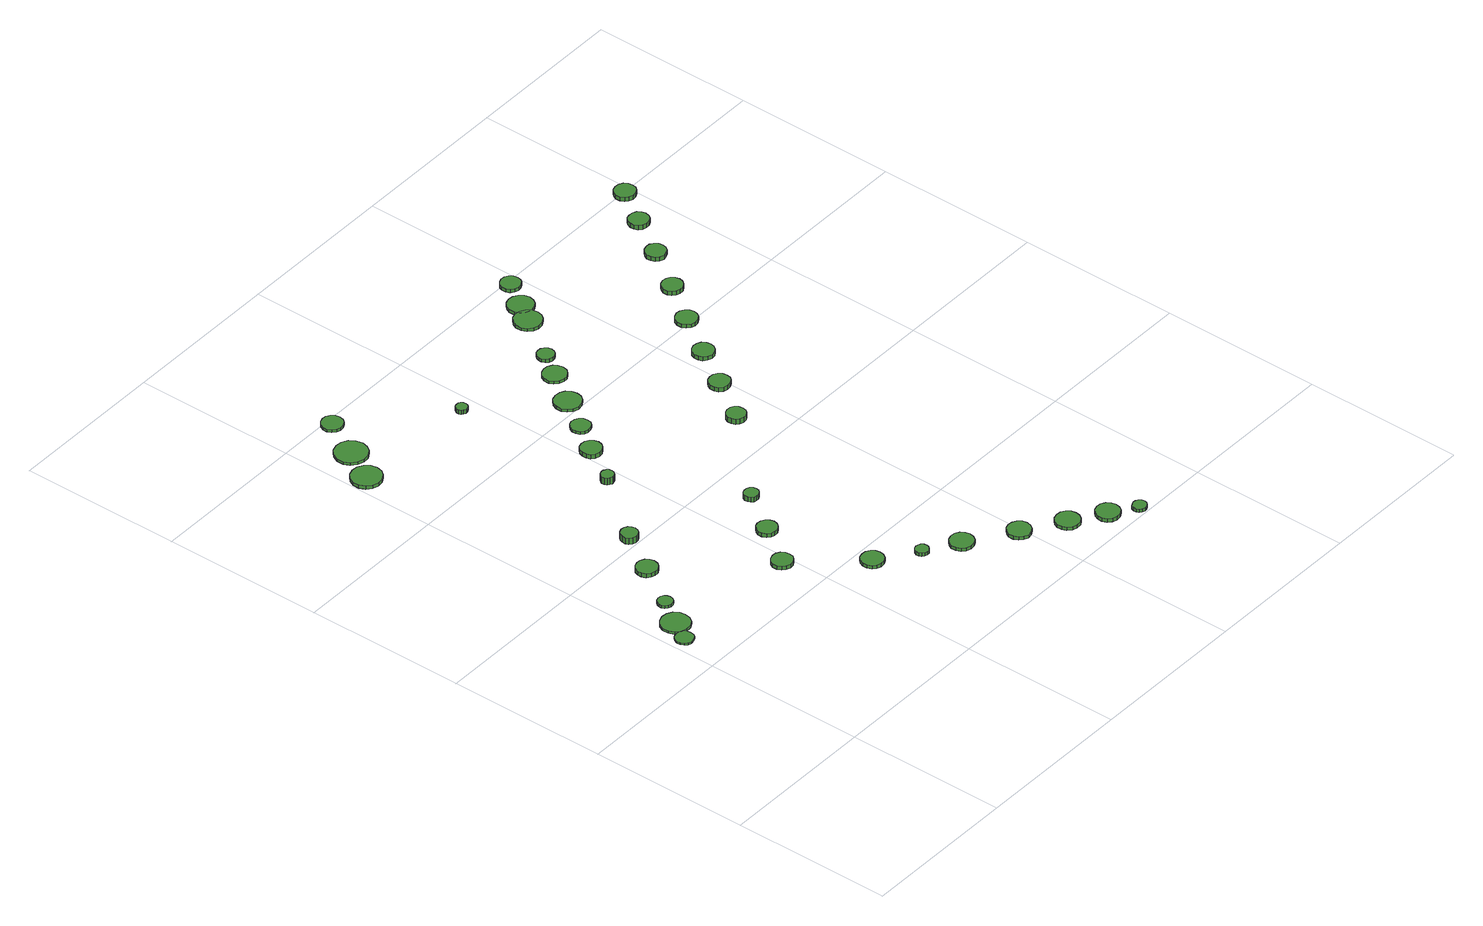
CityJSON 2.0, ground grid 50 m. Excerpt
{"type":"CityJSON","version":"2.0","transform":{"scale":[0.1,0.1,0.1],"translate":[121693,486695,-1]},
"CityObjects":{
"tree1":{"type":"SolitaryVegetationObject","attributes":{"function":"something"},"geometry":[{"type":"MultiSurface","lod":"1","boundaries":[[[0,1,2,3,4,5,6,7,8,9,10,11,12,13,14]],[[15,16,17,18,19,20,21,22,23,24,25,26,27,28,29]],[[0,29,28,1]],[[1,28,27,2]],[[2,27,26,3]],[[3,26,25,4]],[[4,25,24,5]],[[5,24,23,6]],[[6,23,22,7]],[[7,22,21,8]],[[8,21,20,9]],[[9,20,19,10]],[[10,19,18,11]],[[11,18,17,12]],[[12,17,16,13]],[[13,16,15,14]],[[14,15,29,0]]]}]},
"tree2":{"type":"SolitaryVegetationObject","attributes":{"function":"something"},"geometry":[{"type":"MultiSurface","lod":"1","boundaries":[[[30,31,32,33,34,35,36,37,38,39,40,41,42,43,44]],[[45,46,47,48,49,50,51,52,53,54,55,56,57,58,59]],[[30,59,58,31]],[[31,58,57,32]],[[32,57,56,33]],[[33,56,55,34]],[[34,55,54,35]],[[35,54,53,36]],[[36,53,52,37]],[[37,52,51,38]],[[38,51,50,39]],[[39,50,49,40]],[[40,49,48,41]],[[41,48,47,42]],[[42,47,46,43]],[[43,46,45,44]],[[44,45,59,30]]]}]},
"tree3":{"type":"SolitaryVegetationObject","attributes":{"function":"something"},"geometry":[{"type":"MultiSurface","lod":"1","boundaries":[[[60,61,62,63,64,65,66,67,68,69,70,71,72,73,74]],[[75,76,77,78,79,80,81,82,83,84,85,86,87,88,89]],[[60,89,88,61]],[[61,88,87,62]],[[62,87,86,63]],[[63,86,85,64]],[[64,85,84,65]],[[65,84,83,66]],[[66,83,82,67]],[[67,82,81,68]],[[68,81,80,69]],[[69,80,79,70]],[[70,79,78,71]],[[71,78,77,72]],[[72,77,76,73]],[[73,76,75,74]],[[74,75,89,60]]]}]},
"tree4":{"type":"SolitaryVegetationObject","attributes":{"function":"something"},"geometry":[{"type":"MultiSurface","lod":"1","boundaries":[[[90,91,92,93,94,95,96,97,98,99,100,101,102,103,104]],[[105,106,107,108,109,110,111,112,113,114,115,116,117,118,119]],[[90,119,118,91]],[[91,118,117,92]],[[92,117,116,93]],[[93,116,115,94]],[[94,115,114,95]],[[95,114,113,96]],[[96,113,112,97]],[[97,112,111,98]],[[98,111,110,99]],[[99,110,109,100]],[[100,109,108,101]],[[101,108,107,102]],[[102,107,106,103]],[[103,106,105,104]],[[104,105,119,90]]]}]},
"tree5":{"type":"SolitaryVegetationObject","attributes":{"function":"something"},"geometry":[{"type":"MultiSurface","lod":"1","boundaries":[[[120,121,122,123,124,125,126,127,128,129,130,131,132,133,134]],[[135,136,137,138,139,140,141,142,143,144,145,146,147,148,149]],[[120,149,148,121]],[[121,148,147,122]],[[122,147,146,123]],[[123,146,145,124]],[[124,145,144,125]],[[125,144,143,126]],[[126,143,142,127]],[[127,142,141,128]],[[128,141,140,129]],[[129,140,139,130]],[[130,139,138,131]],[[131,138,137,132]],[[132,137,136,133]],[[133,136,135,134]],[[134,135,149,120]]]}]},
"tree6":{"type":"SolitaryVegetationObject","attributes":{"function":"something"},"geometry":[{"type":"MultiSurface","lod":"1","boundaries":[[[150,151,152,153,154,155,156,157,158,159,160,161,162,163,164]],[[165,166,167,168,169,170,171,172,173,174,175,176,177,178,179]],[[150,179,178,151]],[[151,178,177,152]],[[152,177,176,153]],[[153,176,175,154]],[[154,175,174,155]],[[155,174,173,156]],[[156,173,172,157]],[[157,172,171,158]],[[158,171,170,159]],[[159,170,169,160]],[[160,169,168,161]],[[161,168,167,162]],[[162,167,166,163]],[[163,166,165,164]],[[164,165,179,150]]]}]},
"tree7":{"type":"SolitaryVegetationObject","attributes":{"function":"something"},"geometry":[{"type":"MultiSurface","lod":"1","boundaries":[[[180,181,182,183,184,185,186,187,188,189,190,191,192,193,194]],[[195,196,197,198,199,200,201,202,203,204,205,206,207,208,209]],[[180,209,208,181]],[[181,208,207,182]],[[182,207,206,183]],[[183,206,205,184]],[[184,205,204,185]],[[185,204,203,186]],[[186,203,202,187]],[[187,202,201,188]],[[188,201,200,189]],[[189,200,199,190]],[[190,199,198,191]],[[191,198,197,192]],[[192,197,196,193]],[[193,196,195,194]],[[194,195,209,180]]]}]},
"tree8":{"type":"SolitaryVegetationObject","attributes":{"function":"something"},"geometry":[{"type":"MultiSurface","lod":"1","boundaries":[[[210,211,212,213,214,215,216,217,218,219,220,221,222,223,224]],[[225,226,227,228,229,230,231,232,233,234,235,236,237,238,239]],[[210,239,238,211]],[[211,238,237,212]],[[212,237,236,213]],[[213,236,235,214]],[[214,235,234,215]],[[215,234,233,216]],[[216,233,232,217]],[[217,232,231,218]],[[218,231,230,219]],[[219,230,229,220]],[[220,229,228,221]],[[221,228,227,222]],[[222,227,226,223]],[[223,226,225,224]],[[224,225,239,210]]]}]},
"tree9":{"type":"SolitaryVegetationObject","attributes":{"function":"something"},"geometry":[{"type":"MultiSurface","lod":"1","boundaries":[[[240,241,242,243,244,245,246,247,248,249,250,251,252,253,254]],[[255,256,257,258,259,260,261,262,263,264,265,266,267,268,269]],[[240,269,268,241]],[[241,268,267,242]],[[242,267,266,243]],[[243,266,265,244]],[[244,265,264,245]],[[245,264,263,246]],[[246,263,262,247]],[[247,262,261,248]],[[248,261,260,249]],[[249,260,259,250]],[[250,259,258,251]],[[251,258,257,252]],[[252,257,256,253]],[[253,256,255,254]],[[254,255,269,240]]]}]},
"tree10":{"type":"SolitaryVegetationObject","attributes":{"function":"something"},"geometry":[{"type":"MultiSurface","lod":"1","boundaries":[[[270,271,272,273,274,275,276,277,278,279,280,281,282,283,284]],[[285,286,287,288,289,290,291,292,293,294,295,296,297,298,299]],[[270,299,298,271]],[[271,298,297,272]],[[272,297,296,273]],[[273,296,295,274]],[[274,295,294,275]],[[275,294,293,276]],[[276,293,292,277]],[[277,292,291,278]],[[278,291,290,279]],[[279,290,289,280]],[[280,289,288,281]],[[281,288,287,282]],[[282,287,286,283]],[[283,286,285,284]],[[284,285,299,270]]]}]},
"tree11":{"type":"SolitaryVegetationObject","attributes":{"function":"something"},"geometry":[{"type":"MultiSurface","lod":"1","boundaries":[[[300,301,302,303,304,305,306,307,308,309,310,311,312,313,314]],[[315,316,317,318,319,320,321,322,323,324,325,326,327,328,329]],[[300,329,328,301]],[[301,328,327,302]],[[302,327,326,303]],[[303,326,325,304]],[[304,325,324,305]],[[305,324,323,306]],[[306,323,322,307]],[[307,322,321,308]],[[308,321,320,309]],[[309,320,319,310]],[[310,319,318,311]],[[311,318,317,312]],[[312,317,316,313]],[[313,316,315,314]],[[314,315,329,300]]]}]},
"tree12":{"type":"SolitaryVegetationObject","attributes":{"function":"something"},"geometry":[{"type":"MultiSurface","lod":"1","boundaries":[[[330,331,332,333,334,335,336,337,338,339,340,341,342,343,344]],[[345,346,347,348,349,350,351,352,353,354,355,356,357,358,359]],[[330,359,358,331]],[[331,358,357,332]],[[332,357,356,333]],[[333,356,355,334]],[[334,355,354,335]],[[335,354,353,336]],[[336,353,352,337]],[[337,352,351,338]],[[338,351,350,339]],[[339,350,349,340]],[[340,349,348,341]],[[341,348,347,342]],[[342,347,346,343]],[[343,346,345,344]],[[344,345,359,330]]]}]},
"tree13":{"type":"SolitaryVegetationObject","attributes":{"function":"something"},"geometry":[{"type":"MultiSurface","lod":"1","boundaries":[[[360,361,362,363,364,365,366,367,368,369,370,371,372,373,374]],[[375,376,377,378,379,380,381,382,383,384,385,386,387,388,389]],[[360,389,388,361]],[[361,388,387,362]],[[362,387,386,363]],[[363,386,385,364]],[[364,385,384,365]],[[365,384,383,366]],[[366,383,382,367]],[[367,382,381,368]],[[368,381,380,369]],[[369,380,379,370]],[[370,379,378,371]],[[371,378,377,372]],[[372,377,376,373]],[[373,376,375,374]],[[374,375,389,360]]]}]},
"tree14":{"type":"SolitaryVegetationObject","attributes":{"function":"something"},"geometry":[{"type":"MultiSurface","lod":"1","boundaries":[[[390,391,392,393,394,395,396,397,398,399,400,401,402,403,404]],[[405,406,407,408,409,410,411,412,413,414,415,416,417,418,419]],[[390,419,418,391]],[[391,418,417,392]],[[392,417,416,393]],[[393,416,415,394]],[[394,415,414,395]],[[395,414,413,396]],[[396,413,412,397]],[[397,412,411,398]],[[398,411,410,399]],[[399,410,409,400]],[[400,409,408,401]],[[401,408,407,402]],[[402,407,406,403]],[[403,406,405,404]],[[404,405,419,390]]]}]},
"tree15":{"type":"SolitaryVegetationObject","attributes":{"function":"something"},"geometry":[{"type":"MultiSurface","lod":"1","boundaries":[[[420,421,422,423,424,425,426,427,428,429,430,431,432,433,434]],[[435,436,437,438,439,440,441,442,443,444,445,446,447,448,449]],[[420,449,448,421]],[[421,448,447,422]],[[422,447,446,423]],[[423,446,445,424]],[[424,445,444,425]],[[425,444,443,426]],[[426,443,442,427]],[[427,442,441,428]],[[428,441,440,429]],[[429,440,439,430]],[[430,439,438,431]],[[431,438,437,432]],[[432,437,436,433]],[[433,436,435,434]],[[434,435,449,420]]]}]},
"tree16":{"type":"SolitaryVegetationObject","attributes":{"function":"something"},"geometry":[{"type":"MultiSurface","lod":"1","boundaries":[[[450,451,452,453,454,455,456,457,458,459,460,461,462,463,464]],[[465,466,467,468,469,470,471,472,473,474,475,476,477,478,479]],[[450,479,478,451]],[[451,478,477,452]],[[452,477,476,453]],[[453,476,475,454]],[[454,475,474,455]],[[455,474,473,456]],[[456,473,472,457]],[[457,472,471,458]],[[458,471,470,459]],[[459,470,469,460]],[[460,469,468,461]],[[461,468,467,462]],[[462,467,466,463]],[[463,466,465,464]],[[464,465,479,450]]]}]},
"tree17":{"type":"SolitaryVegetationObject","attributes":{"function":"something"},"geometry":[{"type":"MultiSurface","lod":"1","boundaries":[[[480,481,482,483,484,485,486,487,488,489,490,491,492,493,494]],[[495,496,497,498,499,500,501,502,503,504,505,506,507,508,509]],[[480,509,508,481]],[[481,508,507,482]],[[482,507,506,483]],[[483,506,505,484]],[[484,505,504,485]],[[485,504,503,486]],[[486,503,502,487]],[[487,502,501,488]],[[488,501,500,489]],[[489,500,499,490]],[[490,499,498,491]],[[491,498,497,492]],[[492,497,496,493]],[[493,496,495,494]],[[494,495,509,480]]]}]},
"tree18":{"type":"SolitaryVegetationObject","attributes":{"function":"something"}},
"tree19":{"type":"SolitaryVegetationObject","attributes":{"function":"something"},"geometry":[{"type":"MultiSurface","lod":"1","boundaries":[[[510,511,512,513,514,515,516,517,518,519,520,521,522,523,524]],[[525,526,527,528,529,530,531,532,533,534,535,536,537,538,539]],[[510,539,538,511]],[[511,538,537,512]],[[512,537,536,513]],[[513,536,535,514]],[[514,535,534,515]],[[515,534,533,516]],[[516,533,532,517]],[[517,532,531,518]],[[518,531,530,519]],[[519,530,529,520]],[[520,529,528,521]],[[521,528,527,522]],[[522,527,526,523]],[[523,526,525,524]],[[524,525,539,510]]]}]},
"tree20":{"type":"SolitaryVegetationObject","attributes":{"function":"something"},"geometry":[{"type":"MultiSurface","lod":"1","boundaries":[[[540,541,542,543,544,545,546,547,548,549,550,551,552,553,554]],[[555,556,557,558,559,560,561,562,563,564,565,566,567,568,569]],[[540,569,568,541]],[[541,568,567,542]],[[542,567,566,543]],[[543,566,565,544]],[[544,565,564,545]],[[545,564,563,546]],[[546,563,562,547]],[[547,562,561,548]],[[548,561,560,549]],[[549,560,559,550]],[[550,559,558,551]],[[551,558,557,552]],[[552,557,556,553]],[[553,556,555,554]],[[554,555,569,540]]]}]},
"tree21":{"type":"SolitaryVegetationObject","attributes":{"function":"something"}},
"tree22":{"type":"SolitaryVegetationObject","attributes":{"function":"something"},"geometry":[{"type":"MultiSurface","lod":"1","boundaries":[[[570,571,572,573,574,575,576,577,578,579,580,581,582,583,584]],[[585,586,587,588,589,590,591,592,593,594,595,596,597,598,599]],[[570,599,598,571]],[[571,598,597,572]],[[572,597,596,573]],[[573,596,595,574]],[[574,595,594,575]],[[575,594,593,576]],[[576,593,592,577]],[[577,592,591,578]],[[578,591,590,579]],[[579,590,589,580]],[[580,589,588,581]],[[581,588,587,582]],[[582,587,586,583]],[[583,586,585,584]],[[584,585,599,570]]]}]},
"tree23":{"type":"SolitaryVegetationObject","attributes":{"function":"something"}},
"tree24":{"type":"SolitaryVegetationObject","attributes":{"function":"something"},"geometry":[{"type":"MultiSurface","lod":"1","boundaries":[[[600,601,602,603,604,605,606,607,608,609,610,611,612,613,614]],[[615,616,617,618,619,620,621,622,623,624,625,626,627,628,629]],[[600,629,628,601]],[[601,628,627,602]],[[602,627,626,603]],[[603,626,625,604]],[[604,625,624,605]],[[605,624,623,606]],[[606,623,622,607]],[[607,622,621,608]],[[608,621,620,609]],[[609,620,619,610]],[[610,619,618,611]],[[611,618,617,612]],[[612,617,616,613]],[[613,616,615,614]],[[614,615,629,600]]]}]},
"tree25":{"type":"SolitaryVegetationObject","attributes":{"function":"something"},"geometry":[{"type":"MultiSurface","lod":"1","boundaries":[[[630,631,632,633,634,635,636,637,638,639,640,641,642,643,644]],[[645,646,647,648,649,650,651,652,653,654,655,656,657,658,659]],[[630,659,658,631]],[[631,658,657,632]],[[632,657,656,633]],[[633,656,655,634]],[[634,655,654,635]],[[635,654,653,636]],[[636,653,652,637]],[[637,652,651,638]],[[638,651,650,639]],[[639,650,649,640]],[[640,649,648,641]],[[641,648,647,642]],[[642,647,646,643]],[[643,646,645,644]],[[644,645,659,630]]]}]},
"tree26":{"type":"SolitaryVegetationObject","attributes":{"function":"something"},"geometry":[{"type":"MultiSurface","lod":"1","boundaries":[[[660,661,662,663,664,665,666,667,668,669,670,671,672,673,674]],[[675,676,677,678,679,680,681,682,683,684,685,686,687,688,689]],[[660,689,688,661]],[[661,688,687,662]],[[662,687,686,663]],[[663,686,685,664]],[[664,685,684,665]],[[665,684,683,666]],[[666,683,682,667]],[[667,682,681,668]],[[668,681,680,669]],[[669,680,679,670]],[[670,679,678,671]],[[671,678,677,672]],[[672,677,676,673]],[[673,676,675,674]],[[674,675,689,660]]]}]},
"tree27":{"type":"SolitaryVegetationObject","attributes":{"function":"something"},"geometry":[{"type":"MultiSurface","lod":"1","boundaries":[[[690,691,692,693,694,695,696,697,698,699,700,701,702,703,704]],[[705,706,707,708,709,710,711,712,713,714,715,716,717,718,719]],[[690,719,718,691]],[[691,718,717,692]],[[692,717,716,693]],[[693,716,715,694]],[[694,715,714,695]],[[695,714,713,696]],[[696,713,712,697]],[[697,712,711,698]],[[698,711,710,699]],[[699,710,709,700]],[[700,709,708,701]],[[701,708,707,702]],[[702,707,706,703]],[[703,706,705,704]],[[704,705,719,690]]]}]},
"tree28":{"type":"SolitaryVegetationObject","attributes":{"function":"something"},"geometry":[{"type":"MultiSurface","lod":"1","boundaries":[[[720,721,722,723,724,725,726,727,728,729,730,731,732,733,734]],[[735,736,737,738,739,740,741,742,743,744,745,746,747,748,749]],[[720,749,748,721]],[[721,748,747,722]],[[722,747,746,723]],[[723,746,745,724]],[[724,745,744,725]],[[725,744,743,726]],[[726,743,742,727]],[[727,742,741,728]],[[728,741,740,729]],[[729,740,739,730]],[[730,739,738,731]],[[731,738,737,732]],[[732,737,736,733]],[[733,736,735,734]],[[734,735,749,720]]]}]},
"tree29":{"type":"SolitaryVegetationObject","attributes":{"function":"something"},"geometry":[{"type":"MultiSurface","lod":"1","boundaries":[[[750,751,752,753,754,755,756,757,758,759,760,761,762,763,764]],[[765,766,767,768,769,770,771,772,773,774,775,776,777,778,779]],[[750,779,778,751]],[[751,778,777,752]],[[752,777,776,753]],[[753,776,775,754]],[[754,775,774,755]],[[755,774,773,756]],[[756,773,772,757]],[[757,772,771,758]],[[758,771,770,759]],[[759,770,769,760]],[[760,769,768,761]],[[761,768,767,762]],[[762,767,766,763]],[[763,766,765,764]],[[764,765,779,750]]]}]},
"tree30":{"type":"SolitaryVegetationObject","attributes":{"function":"something"},"geometry":[{"type":"MultiSurface","lod":"1","boundaries":[[[780,781,782,783,784,785,786,787,788,789,790,791,792,793,794]],[[795,796,797,798,799,800,801,802,803,804,805,806,807,808,809]],[[780,809,808,781]],[[781,808,807,782]],[[782,807,806,783]],[[783,806,805,784]],[[784,805,804,785]],[[785,804,803,786]],[[786,803,802,787]],[[787,802,801,788]],[[788,801,800,789]],[[789,800,799,790]],[[790,799,798,791]],[[791,798,797,792]],[[792,797,796,793]],[[793,796,795,794]],[[794,795,809,780]]]}]},
"tree31":{"type":"SolitaryVegetationObject","attributes":{"function":"something"},"geometry":[{"type":"MultiSurface","lod":"1","boundaries":[[[810,811,812,813,814,815,816,817,818,819,820,821,822,823,824]],[[825,826,827,828,829,830,831,832,833,834,835,836,837,838,839]],[[810,839,838,811]],[[811,838,837,812]],[[812,837,836,813]],[[813,836,835,814]],[[814,835,834,815]],[[815,834,833,816]],[[816,833,832,817]],[[817,832,831,818]],[[818,831,830,819]],[[819,830,829,820]],[[820,829,828,821]],[[821,828,827,822]],[[822,827,826,823]],[[823,826,825,824]],[[824,825,839,810]]]}]},
"tree32":{"type":"SolitaryVegetationObject","attributes":{"function":"something"},"geometry":[{"type":"MultiSurface","lod":"1","boundaries":[[[840,841,842,843,844,845,846,847,848,849,850,851,852,853,854]],[[855,856,857,858,859,860,861,862,863,864,865,866,867,868,869]],[[840,869,868,841]],[[841,868,867,842]],[[842,867,866,843]],[[843,866,865,844]],[[844,865,864,845]],[[845,864,863,846]],[[846,863,862,847]],[[847,862,861,848]],[[848,861,860,849]],[[849,860,859,850]],[[850,859,858,851]],[[851,858,857,852]],[[852,857,856,853]],[[853,856,855,854]],[[854,855,869,840]]]}]},
"tree33":{"type":"SolitaryVegetationObject","attributes":{"function":"something"},"geometry":[{"type":"MultiSurface","lod":"1","boundaries":[[[870,871,872,873,874,875,876,877,878,879,880,881,882,883,884]],[[885,886,887,888,889,890,891,892,893,894,895,896,897,898,899]],[[870,899,898,871]],[[871,898,897,872]],[[872,897,896,873]],[[873,896,895,874]],[[874,895,894,875]],[[875,894,893,876]],[[876,893,892,877]],[[877,892,891,878]],[[878,891,890,879]],[[879,890,889,880]],[[880,889,888,881]],[[881,888,887,882]],[[882,887,886,883]],[[883,886,885,884]],[[884,885,899,870]]]}]},
"tree34":{"type":"SolitaryVegetationObject","attributes":{"function":"something"},"geometry":[{"type":"MultiSurface","lod":"1","boundaries":[[[900,901,902,903,904,905,906,907,908,909,910,911,912,913,914]],[[915,916,917,918,919,920,921,922,923,924,925,926,927,928,929]],[[900,929,928,901]],[[901,928,927,902]],[[902,927,926,903]],[[903,926,925,904]],[[904,925,924,905]],[[905,924,923,906]],[[906,923,922,907]],[[907,922,921,908]],[[908,921,920,909]],[[909,920,919,910]],[[910,919,918,911]],[[911,918,917,912]],[[912,917,916,913]],[[913,916,915,914]],[[914,915,929,900]]]}]},
"tree35":{"type":"SolitaryVegetationObject","attributes":{"function":"something"},"geometry":[{"type":"MultiSurface","lod":"1","boundaries":[[[930,931,932,933,934,935,936,937,938,939,940,941,942,943,944]],[[945,946,947,948,949,950,951,952,953,954,955,956,957,958,959]],[[930,959,958,931]],[[931,958,957,932]],[[932,957,956,933]],[[933,956,955,934]],[[934,955,954,935]],[[935,954,953,936]],[[936,953,952,937]],[[937,952,951,938]],[[938,951,950,939]],[[939,950,949,940]],[[940,949,948,941]],[[941,948,947,942]],[[942,947,946,943]],[[943,946,945,944]],[[944,945,959,930]]]}]},
"tree36":{"type":"SolitaryVegetationObject","attributes":{"function":"something"},"geometry":[{"type":"MultiSurface","lod":"1","boundaries":[[[960,961,962,963,964,965,966,967,968,969,970,971,972,973,974]],[[975,976,977,978,979,980,981,982,983,984,985,986,987,988,989]],[[960,989,988,961]],[[961,988,987,962]],[[962,987,986,963]],[[963,986,985,964]],[[964,985,984,965]],[[965,984,983,966]],[[966,983,982,967]],[[967,982,981,968]],[[968,981,980,969]],[[969,980,979,970]],[[970,979,978,971]],[[971,978,977,972]],[[972,977,976,973]],[[973,976,975,974]],[[974,975,989,960]]]}]},
"tree37":{"type":"SolitaryVegetationObject","attributes":{"function":"something"},"geometry":[{"type":"MultiSurface","lod":"1","boundaries":[[[990,991,992,993,994,995,996,997,998,999,1000,1001,1002,1003,1004]],[[1005,1006,1007,1008,1009,1010,1011,1012,1013,1014,1015,1016,1017,1018,1019]],[[990,1019,1018,991]],[[991,1018,1017,992]],[[992,1017,1016,993]],[[993,1016,1015,994]],[[994,1015,1014,995]],[[995,1014,1013,996]],[[996,1013,1012,997]],[[997,1012,1011,998]],[[998,1011,1010,999]],[[999,1010,1009,1000]],[[1000,1009,1008,1001]],[[1001,1008,1007,1002]],[[1002,1007,1006,1003]],[[1003,1006,1005,1004]],[[1004,1005,1019,990]]]}]},
"tree38":{"type":"SolitaryVegetationObject","attributes":{"function":"something"},"geometry":[{"type":"MultiSurface","lod":"1","boundaries":[[[1020,1021,1022,1023,1024,1025,1026,1027,1028,1029,1030,1031,1032,1033,1034]],[[1035,1036,1037,1038,1039,1040,1041,1042,1043,1044,1045,1046,1047,1048,1049]],[[1020,1049,1048,1021]],[[1021,1048,1047,1022]],[[1022,1047,1046,1023]],[[1023,1046,1045,1024]],[[1024,1045,1044,1025]],[[1025,1044,1043,1026]],[[1026,1043,1042,1027]],[[1027,1042,1041,1028]],[[1028,1041,1040,1029]],[[1029,1040,1039,1030]],[[1030,1039,1038,1031]],[[1031,1038,1037,1032]],[[1032,1037,1036,1033]],[[1033,1036,1035,1034]],[[1034,1035,1049,1020]]]}]},
"tree39":{"type":"SolitaryVegetationObject","attributes":{"function":"something"},"geometry":[{"type":"MultiSurface","lod":"1","boundaries":[[[1050,1051,1052,1053,1054,1055,1056,1057,1058,1059,1060,1061,1062,1063,1064]],[[1065,1066,1067,1068,1069,1070,1071,1072,1073,1074,1075,1076,1077,1078,1079]],[[1050,1079,1078,1051]],[[1051,1078,1077,1052]],[[1052,1077,1076,1053]],[[1053,1076,1075,1054]],[[1054,1075,1074,1055]],[[1055,1074,1073,1056]],[[1056,1073,1072,1057]],[[1057,1072,1071,1058]],[[1058,1071,1070,1059]],[[1059,1070,1069,1060]],[[1060,1069,1068,1061]],[[1061,1068,1067,1062]],[[1062,1067,1066,1063]],[[1063,1066,1065,1064]],[[1064,1065,1079,1050]]]}]}
},
"vertices":[
[71,632,15],[69,643,15],[62,653,15],[52,659,15],[40,660,15],[29,656,15],[21,648,15],[16,638,15],[16,626,15],[21,616,15],[29,608,15],[40,604,15],[52,606,15],[62,611,15],[69,621,15],[69,621,9],[62,611,9],[52,606,9],[40,604,9],[29,608,9],[21,616,9],[16,626,9],[16,638,9],[21,648,9],[29,656,9],[40,660,9],[52,659,9],[62,653,9],[69,643,9],[71,632,9],
[123,693,16],[120,711,16],[109,726,16],[93,735,16],[74,737,16],[57,731,16],[43,719,16],[36,702,16],[36,684,16],[43,667,16],[57,655,16],[74,649,16],[93,651,16],[109,660,16],[120,675,16],[120,675,8],[109,660,8],[93,651,8],[74,649,8],[57,655,8],[43,667,8],[36,684,8],[36,702,8],[43,719,8],[57,731,8],[74,737,8],[93,735,8],[109,726,8],[120,711,8],[123,693,8],
[157,773,17],[155,782,17],[150,790,17],[141,795,17],[132,796,17],[122,793,17],[115,786,17],[111,778,17],[111,768,17],[115,759,17],[122,753,17],[132,750,17],[141,751,17],[150,755,17],[155,763,17],[155,763,8],[150,755,8],[141,751,8],[132,750,8],[122,753,8],[115,759,8],[111,768,8],[111,778,8],[115,786,8],[122,793,8],[132,796,8],[141,795,8],[150,790,8],[155,782,8],[157,773,8],
[249,904,21],[246,917,21],[238,928,21],[226,935,21],[213,936,21],[200,932,21],[189,923,21],[184,910,21],[184,897,21],[189,884,21],[200,875,21],[213,871,21],[226,872,21],[238,879,21],[246,890,21],[246,890,8],[238,879,8],[226,872,8],[213,871,8],[200,875,8],[189,884,8],[184,897,8],[184,910,8],[189,923,8],[200,932,8],[213,936,8],[226,935,8],[238,928,8],[246,917,8],[249,904,8],
[98,1757,17],[94,1776,17],[82,1791,17],[66,1801,17],[47,1803,17],[28,1797,17],[14,1784,17],[6,1767,17],[6,1747,17],[14,1730,17],[28,1717,17],[47,1711,17],[66,1713,17],[82,1723,17],[94,1738,17],[94,1738,6],[82,1723,6],[66,1713,6],[47,1711,6],[28,1717,6],[14,1730,6],[6,1747,6],[6,1767,6],[14,1784,6],[28,1797,6],[47,1803,6],[66,1801,6],[82,1791,6],[94,1776,6],[98,1757,6],
[323,1030,28],[320,1040,28],[314,1049,28],[305,1055,28],[294,1056,28],[283,1052,28],[275,1045,28],[271,1035,28],[271,1024,28],[275,1014,28],[283,1007,28],[294,1004,28],[305,1005,28],[314,1010,28],[320,1019,28],[320,1019,7],[314,1010,7],[305,1005,7],[294,1004,7],[283,1007,7],[275,1014,7],[271,1024,7],[271,1035,7],[275,1045,7],[283,1052,7],[294,1056,7],[305,1055,7],[314,1049,7],[320,1040,7],[323,1030,7],
[507,636,19],[505,649,19],[497,660,19],[485,667,19],[472,668,19],[459,664,19],[449,655,19],[443,643,19],[443,629,19],[449,617,19],[459,608,19],[472,604,19],[485,605,19],[497,612,19],[505,623,19],[505,623,7],[497,612,7],[485,605,7],[472,604,7],[459,608,7],[449,617,7],[443,629,7],[443,643,7],[449,655,7],[459,664,7],[472,668,7],[485,667,7],[497,660,7],[505,649,7],[507,636,7],
[160,1858,15],[155,1878,15],[143,1895,15],[125,1905,15],[105,1907,15],[85,1901,15],[70,1887,15],[61,1868,15],[61,1847,15],[70,1829,15],[85,1815,15],[105,1808,15],[125,1810,15],[143,1821,15],[155,1838,15],[155,1838,6],[143,1821,6],[125,1810,6],[105,1808,6],[85,1815,6],[70,1829,6],[61,1847,6],[61,1868,6],[70,1887,6],[85,1901,6],[105,1907,6],[125,1905,6],[143,1895,6],[155,1878,6],[160,1858,6],
[669,447,19],[666,461,19],[658,472,19],[645,480,19],[631,481,19],[617,477,19],[607,467,19],[601,454,19],[601,440,19],[607,426,19],[617,417,19],[631,412,19],[645,414,19],[658,421,19],[666,433,19],[666,433,8],[658,421,8],[645,414,8],[631,412,8],[617,417,8],[607,426,8],[601,440,8],[601,454,8],[607,467,8],[617,477,8],[631,481,8],[645,480,8],[658,472,8],[666,461,8],[669,447,8],
[209,1978,16],[206,1991,16],[198,2002,16],[186,2009,16],[173,2010,16],[160,2006,16],[150,1997,16],[144,1984,16],[144,1971,16],[150,1958,16],[160,1949,16],[173,1945,16],[186,1947,16],[198,1953,16],[206,1964,16],[206,1964,7],[198,1953,7],[186,1947,7],[173,1945,7],[160,1949,7],[150,1958,7],[144,1971,7],[144,1984,7],[150,1997,7],[160,2006,7],[173,2010,7],[186,2009,7],[198,2002,7],[206,1991,7],[209,1978,7],
[592,758,20],[589,770,20],[581,781,20],[570,787,20],[557,789,20],[545,785,20],[535,776,20],[530,764,20],[530,751,20],[535,739,20],[545,731,20],[557,727,20],[570,728,20],[581,734,20],[589,745,20],[589,745,7],[581,734,7],[570,728,7],[557,727,7],[545,731,7],[535,739,7],[530,751,7],[530,764,7],[535,776,7],[545,785,7],[557,789,7],[570,787,7],[581,781,7],[589,770,7],[592,758,7],
[478,1237,30],[476,1245,30],[471,1251,30],[464,1256,30],[456,1256,30],[448,1254,30],[442,1248,30],[439,1241,30],[439,1233,30],[442,1225,30],[448,1220,30],[456,1217,30],[464,1218,30],[471,1222,30],[476,1229,30],[476,1229,7],[471,1222,7],[464,1218,7],[456,1217,7],[448,1220,7],[442,1225,7],[439,1233,7],[439,1241,7],[442,1248,7],[448,1254,7],[456,1256,7],[464,1256,7],[471,1251,7],[476,1245,7],[478,1237,7],
[773,367,19],[771,375,19],[766,382,19],[759,386,19],[750,387,19],[742,385,19],[736,379,19],[732,371,19],[732,363,19],[736,355,19],[742,349,19],[750,347,19],[759,347,19],[766,352,19],[771,359,19],[771,359,8],[766,352,8],[759,347,8],[750,347,8],[742,349,8],[736,355,8],[732,363,8],[732,371,8],[736,379,8],[742,385,8],[750,387,8],[759,386,8],[766,382,8],[771,375,8],[773,367,8],
[671,884,23],[669,893,23],[663,901,23],[655,905,23],[646,906,23],[637,903,23],[630,897,23],[626,889,23],[626,879,23],[630,871,23],[637,864,23],[646,862,23],[655,863,23],[663,867,23],[669,875,23],[669,875,7],[663,867,7],[655,863,7],[646,862,7],[637,864,7],[630,871,7],[626,879,7],[626,889,7],[630,897,7],[637,903,7],[646,906,7],[655,905,7],[663,901,7],[669,893,7],[671,884,7],
[563,1352,21],[560,1365,21],[552,1376,21],[540,1383,21],[527,1384,21],[514,1380,21],[504,1371,21],[499,1359,21],[499,1345,21],[504,1333,21],[514,1324,21],[527,1320,21],[540,1321,21],[552,1328,21],[560,1339,21],[560,1339,7],[552,1328,7],[540,1321,7],[527,1320,7],[514,1324,7],[504,1333,7],[499,1345,7],[499,1359,7],[504,1371,7],[514,1380,7],[527,1384,7],[540,1383,7],[552,1376,7],[560,1365,7],[563,1352,7],
[886,305,19],[882,320,19],[874,332,19],[861,340,19],[846,341,19],[831,336,19],[820,326,19],[814,313,19],[814,298,19],[820,284,19],[831,274,19],[846,269,19],[861,271,19],[874,278,19],[882,290,19],[882,290,8],[874,278,8],[861,271,8],[846,269,8],[831,274,8],[820,284,8],[814,298,8],[814,313,8],[820,326,8],[831,336,8],[846,341,8],[861,340,8],[874,332,8],[882,320,8],[886,305,8],
[467,1742,21],[465,1749,21],[461,1755,21],[455,1759,21],[447,1759,21],[440,1757,21],[435,1752,21],[432,1746,21],[432,1738,21],[435,1732,21],[440,1727,21],[447,1725,21],[455,1725,21],[461,1729,21],[465,1735,21],[465,1735,7],[461,1729,7],[455,1725,7],[447,1725,7],[440,1727,7],[435,1732,7],[432,1738,7],[432,1746,7],[435,1752,7],[440,1757,7],[447,1759,7],[455,1759,7],[461,1755,7],[465,1749,7],[467,1742,7],
[624,1441,16],[622,1453,16],[614,1463,16],[604,1469,16],[591,1471,16],[579,1467,16],[570,1458,16],[565,1447,16],[565,1434,16],[570,1423,16],[579,1414,16],[591,1411,16],[604,1412,16],[614,1418,16],[622,1428,16],[622,1428,7],[614,1418,7],[604,1412,7],[591,1411,7],[579,1414,7],[570,1423,7],[565,1434,7],[565,1447,7],[570,1458,7],[579,1467,7],[591,1471,7],[604,1469,7],[614,1463,7],[622,1453,7],[624,1441,7],
[1023,214,19],[1020,229,19],[1011,241,19],[998,248,19],[983,250,19],[969,245,19],[958,235,19],[952,222,19],[952,207,19],[958,193,19],[969,183,19],[983,178,19],[998,180,19],[1011,187,19],[1020,199,19],[1020,199,8],[1011,187,8],[998,180,8],[983,178,8],[969,183,8],[958,193,8],[952,207,8],[952,222,8],[958,235,8],[969,245,8],[983,250,8],[998,248,8],[1011,241,8],[1020,229,8],[1023,214,8],
[699,1537,15],[696,1554,15],[686,1568,15],[671,1576,15],[654,1578,15],[638,1573,15],[625,1561,15],[618,1546,15],[618,1528,15],[625,1513,15],[638,1501,15],[654,1496,15],[671,1498,15],[686,1506,15],[696,1520,15],[696,1520,6],[686,1506,6],[671,1498,6],[654,1496,6],[638,1501,6],[625,1513,6],[618,1528,6],[618,1546,6],[625,1561,6],[638,1573,6],[654,1578,6],[671,1576,6],[686,1568,6],[696,1554,6],[699,1537,6],
[1141,138,19],[1138,153,19],[1129,165,19],[1116,173,19],[1101,174,19],[1086,170,19],[1074,159,19],[1068,145,19],[1068,130,19],[1074,116,19],[1086,105,19],[1101,101,19],[1116,102,19],[1129,110,19],[1138,123,19],[1138,123,8],[1129,110,8],[1116,102,8],[1101,101,8],[1086,105,8],[1074,116,8],[1068,130,8],[1068,145,8],[1074,159,8],[1086,170,8],[1101,174,8],[1116,173,8],[1129,165,8],[1138,153,8],[1141,138,8],
[765,1640,15],[762,1655,15],[753,1667,15],[740,1675,15],[725,1676,15],[710,1671,15],[699,1661,15],[693,1648,15],[693,1632,15],[699,1619,15],[710,1609,15],[725,1604,15],[740,1605,15],[753,1613,15],[762,1625,15],[762,1625,6],[753,1613,6],[740,1605,6],[725,1604,6],[710,1609,6],[699,1619,6],[693,1632,6],[693,1648,6],[699,1661,6],[710,1671,6],[725,1676,6],[740,1675,6],[753,1667,6],[762,1655,6],[765,1640,6],
[1238,75,19],[1235,90,19],[1226,102,19],[1213,110,19],[1198,111,19],[1183,106,19],[1172,96,19],[1166,82,19],[1166,67,19],[1172,53,19],[1183,43,19],[1198,38,19],[1213,40,19],[1226,47,19],[1235,60,19],[1235,60,8],[1226,47,8],[1213,40,8],[1198,38,8],[1183,43,8],[1172,53,8],[1166,67,8],[1166,82,8],[1172,96,8],[1183,106,8],[1198,111,8],[1213,110,8],[1226,102,8],[1235,90,8],[1238,75,8],
[924,1136,24],[922,1148,24],[915,1158,24],[904,1164,24],[892,1165,24],[881,1161,24],[872,1153,24],[867,1142,24],[867,1130,24],[872,1119,24],[881,1111,24],[892,1107,24],[904,1108,24],[915,1114,24],[922,1124,24],[922,1124,7],[915,1114,7],[904,1108,7],[892,1107,7],[881,1111,7],[872,1119,7],[867,1130,7],[867,1142,7],[872,1153,7],[881,1161,7],[892,1165,7],[904,1164,7],[915,1158,7],[922,1148,7],[924,1136,7],
[1299,24,19],[1297,33,19],[1292,40,19],[1284,44,19],[1275,45,19],[1267,42,19],[1260,37,19],[1257,28,19],[1257,20,19],[1260,12,19],[1267,6,19],[1275,3,19],[1284,4,19],[1292,8,19],[1297,15,19],[1297,15,8],[1292,8,8],[1284,4,8],[1275,3,8],[1267,6,8],[1260,12,8],[1257,20,8],[1257,28,8],[1260,37,8],[1267,42,8],[1275,45,8],[1284,44,8],[1292,40,8],[1297,33,8],[1299,24,8],
[805,1712,17],[803,1723,17],[797,1731,17],[787,1737,17],[777,1738,17],[766,1735,17],[758,1727,17],[754,1717,17],[754,1707,17],[758,1697,17],[766,1689,17],[777,1686,17],[787,1687,17],[797,1693,17],[803,1701,17],[803,1701,6],[797,1693,6],[787,1687,6],[777,1686,6],[766,1689,6],[758,1697,6],[754,1707,6],[754,1717,6],[758,1727,6],[766,1735,6],[777,1738,6],[787,1737,6],[797,1731,6],[803,1723,6],[805,1712,6],
[1013,1263,21],[1011,1276,21],[1003,1287,21],[991,1294,21],[978,1295,21],[965,1291,21],[955,1282,21],[950,1270,21],[950,1257,21],[955,1244,21],[965,1236,21],[978,1231,21],[991,1233,21],[1003,1239,21],[1011,1250,21],[1011,1250,7],[1003,1239,7],[991,1233,7],[978,1231,7],[965,1236,7],[955,1244,7],[950,1257,7],[950,1270,7],[955,1282,7],[965,1291,7],[978,1295,7],[991,1294,7],[1003,1287,7],[1011,1276,7],[1013,1263,7],
[910,1846,16],[907,1863,16],[896,1877,16],[881,1886,16],[864,1888,16],[847,1883,16],[834,1871,16],[827,1855,16],[827,1837,16],[834,1821,16],[847,1809,16],[864,1804,16],[881,1806,16],[896,1815,16],[907,1829,16],[907,1829,6],[896,1815,6],[881,1806,6],[864,1804,6],[847,1809,6],[834,1821,6],[827,1837,6],[827,1855,6],[834,1871,6],[847,1883,6],[864,1888,6],[881,1886,6],[896,1877,6],[907,1863,6],[910,1846,6],
[1094,1384,20],[1091,1397,20],[1083,1409,20],[1071,1415,20],[1058,1417,20],[1045,1413,20],[1034,1403,20],[1029,1391,20],[1029,1377,20],[1034,1365,20],[1045,1356,20],[1058,1351,20],[1071,1353,20],[1083,1360,20],[1091,1371,20],[1091,1371,7],[1083,1360,7],[1071,1353,7],[1058,1351,7],[1045,1356,7],[1034,1365,7],[1029,1377,7],[1029,1391,7],[1034,1403,7],[1045,1413,7],[1058,1417,7],[1071,1415,7],[1083,1409,7],[1091,1397,7],[1094,1384,7],
[948,1904,16],[944,1920,16],[934,1933,16],[920,1941,16],[904,1943,16],[888,1938,16],[876,1927,16],[869,1912,16],[869,1895,16],[876,1880,16],[888,1869,16],[904,1864,16],[920,1866,16],[934,1874,16],[944,1887,16],[944,1887,6],[934,1874,6],[920,1866,6],[904,1864,6],[888,1869,6],[876,1880,6],[869,1895,6],[869,1912,6],[876,1927,6],[888,1938,6],[904,1943,6],[920,1941,6],[934,1933,6],[944,1920,6],[948,1904,6],
[994,1983,17],[991,1996,17],[984,2006,17],[972,2013,17],[960,2014,17],[948,2010,17],[938,2001,17],[933,1990,17],[933,1977,17],[938,1965,17],[948,1957,17],[960,1953,17],[972,1954,17],[984,1961,17],[991,1971,17],[991,1971,6],[984,1961,6],[972,1954,6],[960,1953,6],[948,1957,6],[938,1965,6],[933,1977,6],[933,1990,6],[938,2001,6],[948,2010,6],[960,2014,6],[972,2013,6],[984,2006,6],[991,1996,6],[994,1983,6],
[1178,1510,19],[1175,1524,19],[1167,1535,19],[1155,1542,19],[1141,1544,19],[1128,1539,19],[1118,1530,19],[1112,1517,19],[1112,1503,19],[1118,1491,19],[1128,1481,19],[1141,1477,19],[1155,1479,19],[1167,1486,19],[1175,1497,19],[1175,1497,7],[1167,1486,7],[1155,1479,7],[1141,1477,7],[1128,1481,7],[1118,1491,7],[1112,1503,7],[1112,1517,7],[1118,1530,7],[1128,1539,7],[1141,1544,7],[1155,1542,7],[1167,1535,7],[1175,1524,7],[1178,1510,7],
[1264,1631,20],[1261,1644,20],[1253,1655,20],[1242,1661,20],[1229,1663,20],[1216,1658,20],[1207,1650,20],[1201,1638,20],[1201,1624,20],[1207,1612,20],[1216,1604,20],[1229,1600,20],[1242,1601,20],[1253,1608,20],[1261,1618,20],[1261,1618,6],[1253,1608,6],[1242,1601,6],[1229,1600,6],[1216,1604,6],[1207,1612,6],[1201,1624,6],[1201,1638,6],[1207,1650,6],[1216,1658,6],[1229,1663,6],[1242,1661,6],[1253,1655,6],[1261,1644,6],[1264,1631,6],
[1352,1761,20],[1350,1773,20],[1342,1784,20],[1331,1791,20],[1318,1792,20],[1305,1788,20],[1296,1779,20],[1290,1767,20],[1290,1754,20],[1296,1742,20],[1305,1733,20],[1318,1729,20],[1331,1731,20],[1342,1737,20],[1350,1748,20],[1350,1748,6],[1342,1737,6],[1331,1731,6],[1318,1729,6],[1305,1733,6],[1296,1742,6],[1290,1754,6],[1290,1767,6],[1296,1779,6],[1305,1788,6],[1318,1792,6],[1331,1791,6],[1342,1784,6],[1350,1773,6],[1352,1761,6],
[1432,1885,20],[1429,1897,20],[1422,1908,20],[1410,1914,20],[1398,1915,20],[1385,1912,20],[1376,1903,20],[1371,1891,20],[1371,1878,20],[1376,1867,20],[1385,1858,20],[1398,1854,20],[1410,1855,20],[1422,1862,20],[1429,1872,20],[1429,1872,5],[1422,1862,5],[1410,1855,5],[1398,1854,5],[1385,1858,5],[1376,1867,5],[1371,1878,5],[1371,1891,5],[1376,1903,5],[1385,1912,5],[1398,1915,5],[1410,1914,5],[1422,1908,5],[1429,1897,5],[1432,1885,5],
[1506,1992,20],[1504,2005,20],[1496,2016,20],[1484,2023,20],[1471,2024,20],[1458,2020,20],[1449,2011,20],[1443,1999,20],[1443,1986,20],[1449,1973,20],[1458,1965,20],[1471,1960,20],[1484,1962,20],[1496,1968,20],[1504,1979,20],[1504,1979,6],[1496,1968,6],[1484,1962,6],[1471,1960,6],[1458,1965,6],[1449,1973,6],[1443,1986,6],[1443,1999,6],[1449,2011,6],[1458,2020,6],[1471,2024,6],[1484,2023,6],[1496,2016,6],[1504,2005,6],[1506,1992,6]
]}
